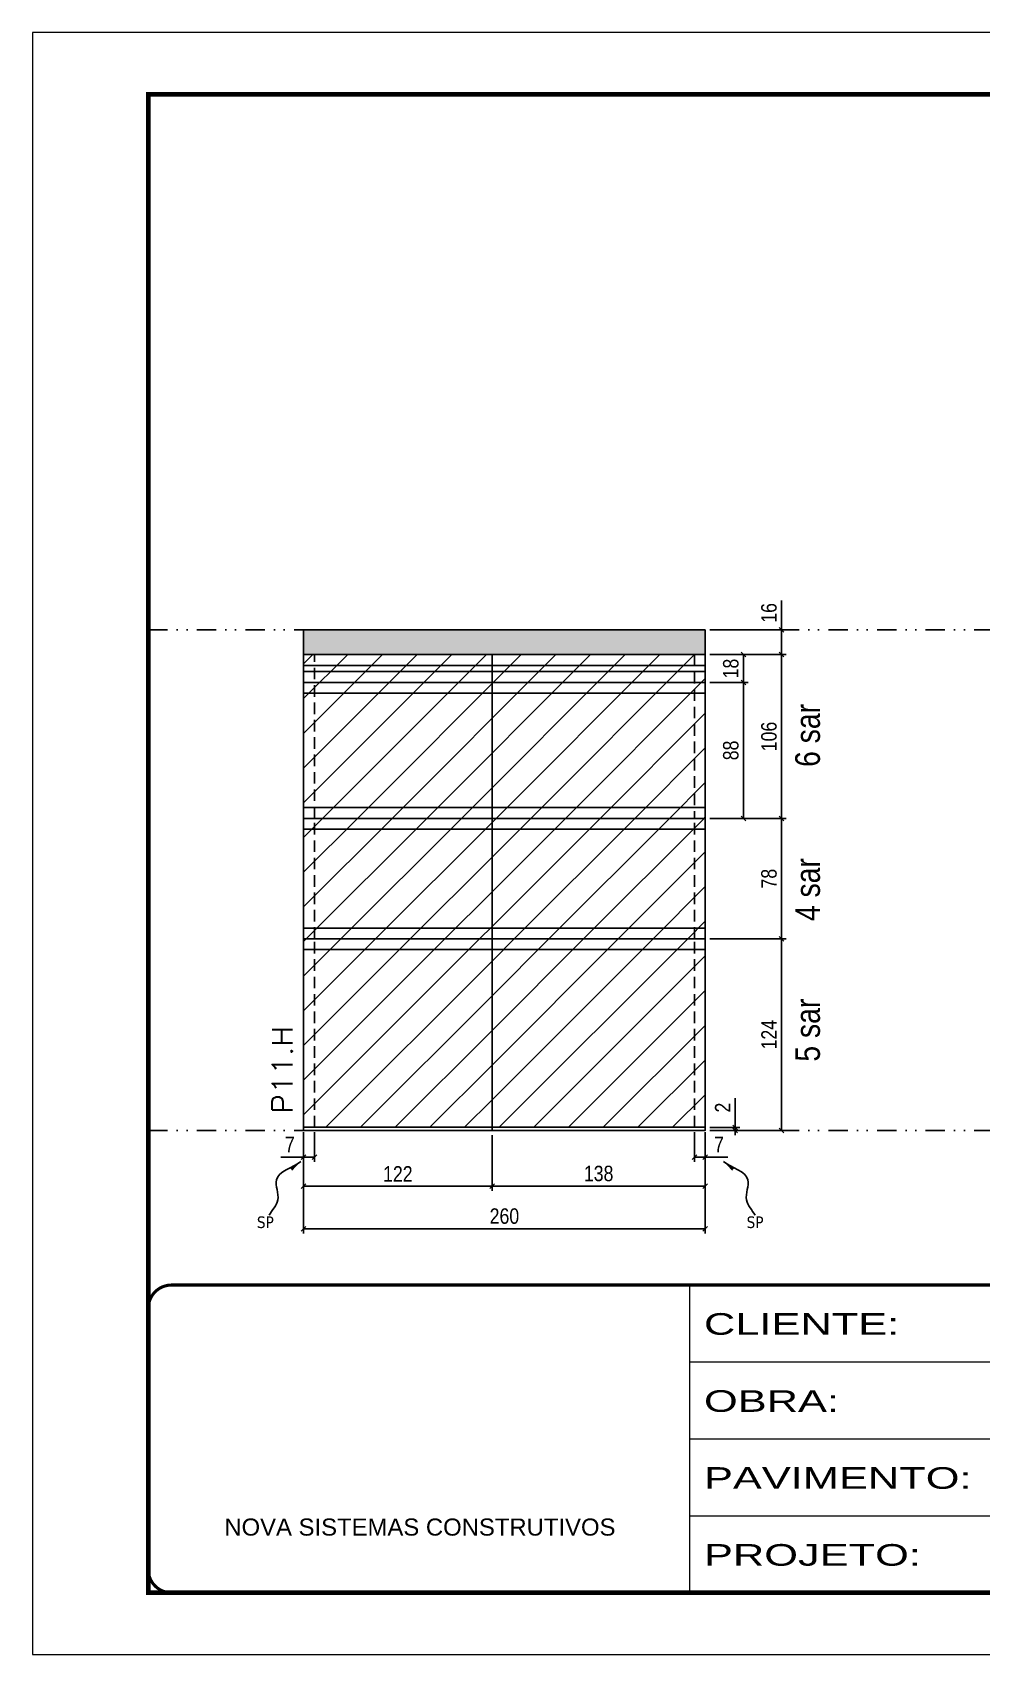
# Model space of a CAD drawing. Extents: x 14400 to 27878, y -21631 to 6985.
# Drawn here: x 14413 to 15028, y -8997 to -7947 of the extents above; entities that cross this region are included whole.
import ezdxf

# ---------------------------------------------------------------- set-up
doc = ezdxf.new("R2010")
doc.units = 0
for name, pattern in [('CONTINUO', [0]), ('DASHED', [0.75, 0.5, -0.25]), ('DIVIDE2', [0.625, 0.25, -0.125, 0, -0.125, 0, -0.125]), ('HIDDEN', [0.375, 0.25, -0.125])]:
    doc.linetypes.add(name, pattern=pattern)
for name, color, linetype in [('COTA', 241, 'Continuous'), ('NOMENCLATURA', 7, 'Continuous'), ('Nível', 160, 'Continuous'), ('Painéis', 200, 'Continuous'), ('SARR_2.2x7', 40, 'Continuous'), ('Sarrafo de Pressão', 42, 'HIDDEN'), ('texto', 7, 'Continuous')]:
    doc.layers.add(name, color=color, linetype=linetype)
for name, color, linetype, lineweight in [('Folhas', 255, 'Continuous', 9), ('Hachura', 251, 'Continuous', 9), ('SARRAFO DE PRESSAO', 251, 'DASHED', 9), ('Texto Seção', 7, 'Continuous', 15)]:
    doc.layers.add(name, color=color, linetype=linetype, lineweight=lineweight)
doc.styles.add('ARIAL', font='arial.ttf')
doc.styles.add('ARIAL_NARROW', font='ARIALN.TTF', dxfattribs={"height": 0.2})
doc.styles.add('COTA TECNICA', font='techl___.ttf', dxfattribs={"height": 10})
doc.styles.add('COTA TECNICA-50', font='techl___.ttf', dxfattribs={"height": 10})
doc.styles.add('REGUA-120', font='ROMANS.shx', dxfattribs={"height": 15})
doc.styles.get("Standard").update_dxf_attribs({"font": 'arial.ttf'})
doc.styles.add('Tecnologia', font='')
doc.styles.get('Tecnologia').set_extended_font_data('Forgotten Futurist')
doc.dimstyles.new('COTA PAINEL-50', dxfattribs={"dimtxt": 10, "dimasz": 3, "dimexe": 3, "dimexo": 3, "dimgap": 3, "dimtad": 1, "dimdec": 1, "dimzin": 12, "dimdsep": 46, "dimtxsty": 'COTA TECNICA-50', "dimblk1": 'OBLIQUE', "dimblk2": 'OBLIQUE', "dimsah": 1, "dimcen": 0.9, "dimclrd": 4, "dimclre": 4, "dimclrt": 240, "dimadec": 1, "dimazin": 3, "dimtfac": 1, "dimtdec": 1, "dimtmove": 0, "dimatfit": 3, "dimfxl": 1, "dimtolj": 1, "dimtzin": 12, "dimarcsym": 0})
doc.dimstyles.new('PAINEL', dxfattribs={"dimtxt": 10, "dimasz": 3, "dimexe": 3, "dimexo": 3, "dimgap": 3, "dimtad": 1, "dimdec": 1, "dimzin": 12, "dimdsep": 46, "dimtxsty": 'COTA TECNICA', "dimblk1": 'OBLIQUE', "dimblk2": 'OBLIQUE', "dimsah": 1, "dimcen": 0.9, "dimclrd": 4, "dimclre": 4, "dimclrt": 240, "dimadec": 1, "dimazin": 3, "dimtfac": 1, "dimtdec": 1, "dimtmove": 0, "dimatfit": 3, "dimfxl": 1, "dimtolj": 1, "dimtzin": 12, "dimarcsym": 0})
doc.dimstyles.get("Standard").update_dxf_attribs({"dimtxt": 0.18, "dimasz": 0.18, "dimexe": 0.18, "dimexo": 0.0625, "dimgap": 0.09, "dimtad": 0, "dimtih": 1, "dimtoh": 1, "dimdec": 4, "dimzin": 0, "dimdsep": 46, "dimtxsty": 'Standard', "dimcen": 0.09, "dimadec": 0, "dimazin": 0, "dimtfac": 1, "dimtdec": 4, "dimtofl": 0, "dimtmove": 0, "dimatfit": 3, "dimfxl": 1, "dimtolj": 1, "dimtzin": 0, "dimarcsym": 0})

# ---------------------------------------------------------------- blocks, each defined once
blk = doc.blocks.new('9999999999')
at = {"color": 30, "linetype": 'CONTINUO'}
for p, q in [((98564.6, 34230.2), (98564.6, 34429.4)), ((98564.6, 34379.6), (99584, 34379.6)), ((98564.6, 34329.8), (99488, 34329.8)), ((98564.6, 34280), (99488, 34280))]:
    blk.add_line(p, q, dxfattribs=at)
at = {"color": 30, "linetype": 'CONTINUO', "const_width": 2}
blk.add_lwpolyline([(99584, 34230.2), (99584, 34414.4, 0.414214), (99569, 34429.4), (98229, 34429.4, 0.414214), (98214, 34414.4), (98214, 34245.2, 0.414214), (98229, 34230.2), (99584, 34230.2)], format="xyb", dxfattribs=at)
at = {"layer": 'Folhas'}
blk.add_lwpolyline([(98139, 34190.2), (99624, 34190.2), (99624, 35240.2), (98139, 35240.2)], close=True, dxfattribs=at)
at = {"layer": 'Folhas', "color": 30, "const_width": 3}
blk.add_lwpolyline([(98214, 34230.2), (99584, 34230.2), (99584, 35200.2), (98214, 35200.2)], close=True, dxfattribs=at)
at = {"color": 7, "linetype": 'Continuous', "ltscale": 5, "style": 'ARIAL'}
blk.add_text('NOVA SISTEMAS CONSTRUTIVOS', height=11.059, dxfattribs=at).set_placement((98263.2, 34267.2))
at = {"layer": 'Folhas', "color": 7, "style": 'Tecnologia', "width": 1.5}
for s, p in [('CLIENTE:', (98573.7, 34397.2)), ('OBRA:', (98573.7, 34347.3)), ('PAVIMENTO:', (98573.7, 34297.5)), ('PROJETO:', (98573.7, 34247.7))]:
    blk.add_text(s, height=14, dxfattribs=at).set_placement(p)
blk = doc.blocks.new('_Oblique')
at = {"color": 0, "linetype": 'ByBlock', "lineweight": -2}
blk.add_line((-0.5, -0.5), (0.5, 0.5), dxfattribs=at)
blk = doc.blocks.new('*D1626')
at = {"layer": 'COTA', "color": 4, "lineweight": -2, "transparency": 16777216}
for p, q in [((14589, -8658.5), (14589, -8724.1)), ((14849, -8658.5), (14849, -8724.1)), ((14849, -8721.1), (14589, -8721.1))]:
    blk.add_line(p, q, dxfattribs=at)
at = {"layer": 'Defpoints', "color": 0, "transparency": 16777216}
for p in [(14589, -8655.5), (14849, -8655.5), (14589, -8721.1)]:
    blk.add_point(p, dxfattribs=at)
at = {"layer": 'COTA', "color": 4, "lineweight": -2, "transparency": 16777216, "xscale": 3, "yscale": 3, "zscale": 3, "rotation": 180}
blk.add_blockref('_Oblique', (14589, -8721.1), dxfattribs=at)
at = {"layer": 'COTA', "color": 4, "lineweight": -2, "transparency": 16777216, "xscale": 3, "yscale": 3, "zscale": 3}
blk.add_blockref('_Oblique', (14849, -8721.1), dxfattribs=at)
at = {"layer": 'COTA', "color": 240, "transparency": 16777216, "insert": (14719, -8713), "char_height": 10, "attachment_point": 5, "style": 'COTA TECNICA'}
blk.add_mtext('\\A1;260', dxfattribs=at)
blk = doc.blocks.new('*D1627')
at = {"layer": 'COTA', "color": 4, "lineweight": -2, "transparency": 16777216}
for p, q in [((14842, -8658.5), (14842, -8677.7)), ((14849, -8660.5), (14849, -8677.7)), ((14842, -8674.7), (14849, -8674.7)), ((14849, -8674.7), (14863.7, -8674.7))]:
    blk.add_line(p, q, dxfattribs=at)
at = {"layer": 'Defpoints', "color": 0, "transparency": 16777216}
for p in [(14842, -8655.5), (14849, -8657.5), (14849, -8674.7)]:
    blk.add_point(p, dxfattribs=at)
at = {"layer": 'COTA', "color": 4, "lineweight": -2, "transparency": 16777216, "xscale": 3, "yscale": 3, "zscale": 3, "rotation": 180}
blk.add_blockref('_Oblique', (14842, -8674.7), dxfattribs=at)
at = {"layer": 'COTA', "color": 4, "lineweight": -2, "transparency": 16777216, "xscale": 3, "yscale": 3, "zscale": 3}
blk.add_blockref('_Oblique', (14849, -8674.7), dxfattribs=at)
at = {"layer": 'COTA', "color": 240, "transparency": 16777216, "insert": (14857.9, -8666.6), "char_height": 10, "attachment_point": 5, "style": 'COTA TECNICA-50'}
blk.add_mtext('\\A1;7', dxfattribs=at)
blk = doc.blocks.new('*D1628')
at = {"layer": 'COTA', "color": 4, "lineweight": -2, "transparency": 16777216}
for p, q in [((14589, -8660.5), (14589, -8677.7)), ((14596, -8658.5), (14596, -8677.7)), ((14589, -8674.7), (14574.3, -8674.7)), ((14596, -8674.7), (14589, -8674.7))]:
    blk.add_line(p, q, dxfattribs=at)
at = {"layer": 'Defpoints', "color": 0, "transparency": 16777216}
for p in [(14589, -8657.5), (14596, -8655.5), (14589, -8674.7)]:
    blk.add_point(p, dxfattribs=at)
at = {"layer": 'COTA', "color": 4, "lineweight": -2, "transparency": 16777216, "xscale": 3, "yscale": 3, "zscale": 3, "rotation": 180}
blk.add_blockref('_Oblique', (14589, -8674.7), dxfattribs=at)
at = {"layer": 'COTA', "color": 4, "lineweight": -2, "transparency": 16777216, "xscale": 3, "yscale": 3, "zscale": 3}
blk.add_blockref('_Oblique', (14596, -8674.7), dxfattribs=at)
at = {"layer": 'COTA', "color": 240, "transparency": 16777216, "insert": (14580.1, -8666.6), "char_height": 10, "attachment_point": 5, "style": 'COTA TECNICA-50'}
blk.add_mtext('\\A1;7', dxfattribs=at)
blk = doc.blocks.new('*D1629')
at = {"layer": 'COTA', "color": 4, "lineweight": -2, "transparency": 16777216}
for p, q in [((14868.3, -8655.5), (14868.3, -8636.7)), ((14852, -8655.5), (14871.3, -8655.5)), ((14852, -8657.5), (14871.3, -8657.5)), ((14868.3, -8657.5), (14868.3, -8655.5)), ((14868.3, -8657.5), (14868.3, -8660.5))]:
    blk.add_line(p, q, dxfattribs=at)
at = {"layer": 'Defpoints', "color": 0, "transparency": 16777216}
for p in [(14849, -8655.5), (14849, -8657.5), (14868.3, -8657.5)]:
    blk.add_point(p, dxfattribs=at)
at = {"layer": 'COTA', "color": 4, "lineweight": -2, "transparency": 16777216, "xscale": 3, "yscale": 3, "zscale": 3}
for p, rotation in [((14868.3, -8655.5), 270), ((14868.3, -8657.5), 90)]:
    blk.add_blockref('_Oblique', p, dxfattribs=dict(at, rotation=rotation))
at = {"layer": 'COTA', "color": 240, "transparency": 16777216, "insert": (14860.3, -8642.7), "char_height": 10, "attachment_point": 5, "rotation": 90, "style": 'COTA TECNICA-50'}
blk.add_mtext('\\A1;2', dxfattribs=at)
blk = doc.blocks.new('*D1630')
at = {"layer": 'COTA', "color": 4, "linetype": 'ByBlock', "lineweight": -2, "transparency": 16777216}
for p, q in [((14852, -8533.5), (14901.4, -8533.5)), ((14898.4, -8657.5), (14898.4, -8533.5)), ((14852, -8657.5), (14901.4, -8657.5))]:
    blk.add_line(p, q, dxfattribs=at)
at = {"layer": 'Defpoints', "color": 0, "linetype": 'ByBlock', "transparency": 16777216}
for p in [(14849, -8533.5), (14898.4, -8533.5), (14849, -8657.5)]:
    blk.add_point(p, dxfattribs=at)
at = {"layer": 'COTA', "color": 4, "linetype": 'ByBlock', "lineweight": -2, "transparency": 16777216, "xscale": 3, "yscale": 3, "zscale": 3}
for p, rotation in [((14898.4, -8533.5), 90), ((14898.4, -8657.5), 270)]:
    blk.add_blockref('_Oblique', p, dxfattribs=dict(at, rotation=rotation))
at = {"layer": 'COTA', "color": 240, "linetype": 'ByBlock', "transparency": 16777216, "insert": (14890.3, -8595.5), "char_height": 10, "attachment_point": 5, "rotation": 90, "style": 'COTA TECNICA'}
blk.add_mtext('\\A1;124', dxfattribs=at)
blk = doc.blocks.new('*D1631')
at = {"layer": 'COTA', "color": 4, "linetype": 'ByBlock', "lineweight": -2, "transparency": 16777216}
for p, q in [((14852, -8533.5), (14901.4, -8533.5)), ((14898.4, -8657.5), (14898.4, -8533.5)), ((14852, -8657.5), (14901.4, -8657.5))]:
    blk.add_line(p, q, dxfattribs=at)
at = {"layer": 'Defpoints', "color": 0, "linetype": 'ByBlock', "transparency": 16777216}
for p in [(14849, -8533.5), (14898.4, -8533.5), (14849, -8657.5)]:
    blk.add_point(p, dxfattribs=at)
at = {"layer": 'COTA', "color": 4, "linetype": 'ByBlock', "lineweight": -2, "transparency": 16777216, "xscale": 3, "yscale": 3, "zscale": 3}
for p, rotation in [((14898.4, -8533.5), 90), ((14898.4, -8657.5), 270)]:
    blk.add_blockref('_Oblique', p, dxfattribs=dict(at, rotation=rotation))
at = {"layer": 'COTA', "color": 240, "linetype": 'ByBlock', "transparency": 16777216, "insert": (14890.3, -8595.5), "char_height": 10, "attachment_point": 5, "rotation": 90, "style": 'COTA TECNICA'}
blk.add_mtext('\\A1;124', dxfattribs=at)
blk = doc.blocks.new('*D1632')
at = {"layer": 'COTA', "color": 4, "lineweight": -2, "transparency": 16777216}
for p, q in [((14711, -8660.5), (14711, -8696.6)), ((14849, -8660.5), (14849, -8696.6)), ((14711, -8693.6), (14849, -8693.6))]:
    blk.add_line(p, q, dxfattribs=at)
at = {"layer": 'Defpoints', "color": 0, "transparency": 16777216}
for p in [(14711, -8657.5), (14849, -8657.5), (14849, -8693.6)]:
    blk.add_point(p, dxfattribs=at)
at = {"layer": 'COTA', "color": 4, "lineweight": -2, "transparency": 16777216, "xscale": 3, "yscale": 3, "zscale": 3, "rotation": 180}
blk.add_blockref('_Oblique', (14711, -8693.6), dxfattribs=at)
at = {"layer": 'COTA', "color": 4, "lineweight": -2, "transparency": 16777216, "xscale": 3, "yscale": 3, "zscale": 3}
blk.add_blockref('_Oblique', (14849, -8693.6), dxfattribs=at)
at = {"layer": 'COTA', "color": 240, "transparency": 16777216, "insert": (14780, -8685.4), "char_height": 10, "attachment_point": 5, "style": 'COTA TECNICA'}
blk.add_mtext('\\A1;138', dxfattribs=at)
blk = doc.blocks.new('*D1633')
at = {"layer": 'COTA', "color": 4, "lineweight": -2, "transparency": 16777216}
for p, q in [((14589, -8660.5), (14589, -8696.6)), ((14711, -8660.5), (14711, -8696.6)), ((14589, -8693.6), (14711, -8693.6))]:
    blk.add_line(p, q, dxfattribs=at)
at = {"layer": 'Defpoints', "color": 0, "transparency": 16777216}
for p in [(14589, -8657.5), (14711, -8657.5), (14711, -8693.6)]:
    blk.add_point(p, dxfattribs=at)
at = {"layer": 'COTA', "color": 4, "lineweight": -2, "transparency": 16777216, "xscale": 3, "yscale": 3, "zscale": 3, "rotation": 180}
blk.add_blockref('_Oblique', (14589, -8693.6), dxfattribs=at)
at = {"layer": 'COTA', "color": 4, "lineweight": -2, "transparency": 16777216, "xscale": 3, "yscale": 3, "zscale": 3}
blk.add_blockref('_Oblique', (14711, -8693.6), dxfattribs=at)
at = {"layer": 'COTA', "color": 240, "transparency": 16777216, "insert": (14650, -8685.6), "char_height": 10, "attachment_point": 5, "style": 'COTA TECNICA'}
blk.add_mtext('\\A1;122', dxfattribs=at)
blk = doc.blocks.new('*D1645')
at = {"layer": 'COTA', "color": 4, "lineweight": -2, "transparency": 16777216}
for p, q in [((14852, -8455.5), (14901.4, -8455.5)), ((14898.4, -8533.5), (14898.4, -8455.5)), ((14852, -8533.5), (14901.4, -8533.5))]:
    blk.add_line(p, q, dxfattribs=at)
at = {"layer": 'Defpoints', "color": 0, "transparency": 16777216}
for p in [(14849, -8455.5), (14898.4, -8455.5), (14849, -8533.5)]:
    blk.add_point(p, dxfattribs=at)
at = {"layer": 'COTA', "color": 4, "lineweight": -2, "transparency": 16777216, "xscale": 3, "yscale": 3, "zscale": 3}
for p, rotation in [((14898.4, -8455.5), 90), ((14898.4, -8533.5), 270)]:
    blk.add_blockref('_Oblique', p, dxfattribs=dict(at, rotation=rotation))
at = {"layer": 'COTA', "color": 240, "transparency": 16777216, "insert": (14890.3, -8494.5), "char_height": 10, "attachment_point": 5, "rotation": 90, "style": 'COTA TECNICA'}
blk.add_mtext('\\A1;78', dxfattribs=at)
blk = doc.blocks.new('*D1646')
at = {"layer": 'COTA', "color": 4, "lineweight": -2, "transparency": 16777216}
for p, q in [((14898.4, -8333.5), (14898.4, -8314.5)), ((14852, -8333.5), (14901.4, -8333.5)), ((14898.4, -8349.5), (14898.4, -8333.5)), ((14852, -8349.5), (14901.4, -8349.5))]:
    blk.add_line(p, q, dxfattribs=at)
at = {"layer": 'Defpoints', "color": 0, "transparency": 16777216}
for p in [(14849, -8333.5), (14898.4, -8333.5), (14849, -8349.5)]:
    blk.add_point(p, dxfattribs=at)
at = {"layer": 'COTA', "color": 4, "lineweight": -2, "transparency": 16777216, "xscale": 3, "yscale": 3, "zscale": 3}
for p, rotation in [((14898.4, -8333.5), 90), ((14898.4, -8349.5), 270)]:
    blk.add_blockref('_Oblique', p, dxfattribs=dict(at, rotation=rotation))
at = {"layer": 'COTA', "color": 240, "transparency": 16777216, "insert": (14890.3, -8322.5), "char_height": 10, "attachment_point": 5, "rotation": 90, "style": 'COTA TECNICA'}
blk.add_mtext('\\A1;16', dxfattribs=at)
blk = doc.blocks.new('*D1656')
at = {"layer": 'COTA', "color": 4, "lineweight": -2, "transparency": 16777216}
for p, q in [((14852, -8349.5), (14901.4, -8349.5)), ((14898.4, -8455.5), (14898.4, -8349.5)), ((14852, -8455.5), (14901.4, -8455.5))]:
    blk.add_line(p, q, dxfattribs=at)
at = {"layer": 'Defpoints', "color": 0, "transparency": 16777216}
for p in [(14849, -8349.5), (14898.4, -8349.5), (14849, -8455.5)]:
    blk.add_point(p, dxfattribs=at)
at = {"layer": 'COTA', "color": 4, "lineweight": -2, "transparency": 16777216, "xscale": 3, "yscale": 3, "zscale": 3}
for p, rotation in [((14898.4, -8349.5), 90), ((14898.4, -8455.5), 270)]:
    blk.add_blockref('_Oblique', p, dxfattribs=dict(at, rotation=rotation))
at = {"layer": 'COTA', "color": 240, "transparency": 16777216, "insert": (14890.3, -8402.5), "char_height": 10, "attachment_point": 5, "rotation": 90, "style": 'COTA TECNICA'}
blk.add_mtext('\\A1;106', dxfattribs=at)
blk = doc.blocks.new('*D1657')
at = {"layer": 'COTA', "color": 4, "lineweight": -2, "transparency": 16777216}
for p, q in [((14852, -8367.5), (14876.7, -8367.5)), ((14873.7, -8367.5), (14873.7, -8455.5)), ((14852, -8455.5), (14876.7, -8455.5))]:
    blk.add_line(p, q, dxfattribs=at)
at = {"layer": 'Defpoints', "color": 0, "transparency": 16777216}
for p in [(14849, -8367.5), (14849, -8455.5), (14873.7, -8455.5)]:
    blk.add_point(p, dxfattribs=at)
at = {"layer": 'COTA', "color": 4, "lineweight": -2, "transparency": 16777216, "xscale": 3, "yscale": 3, "zscale": 3}
for p, rotation in [((14873.7, -8367.5), 90), ((14873.7, -8455.5), 270)]:
    blk.add_blockref('_Oblique', p, dxfattribs=dict(at, rotation=rotation))
at = {"layer": 'COTA', "color": 240, "transparency": 16777216, "insert": (14865.6, -8411.5), "char_height": 10, "attachment_point": 5, "rotation": 90, "style": 'COTA TECNICA'}
blk.add_mtext('\\A1;88', dxfattribs=at)
blk = doc.blocks.new('*D1658')
at = {"layer": 'COTA', "color": 4, "lineweight": -2, "transparency": 16777216}
for p, q in [((14852, -8349.5), (14876.7, -8349.5)), ((14873.7, -8367.5), (14873.7, -8349.5)), ((14852, -8367.5), (14876.7, -8367.5))]:
    blk.add_line(p, q, dxfattribs=at)
at = {"layer": 'Defpoints', "color": 0, "transparency": 16777216}
for p in [(14849, -8349.5), (14873.7, -8349.5), (14849, -8367.5)]:
    blk.add_point(p, dxfattribs=at)
at = {"layer": 'COTA', "color": 4, "lineweight": -2, "transparency": 16777216, "xscale": 3, "yscale": 3, "zscale": 3}
for p, rotation in [((14873.7, -8349.5), 90), ((14873.7, -8367.5), 270)]:
    blk.add_blockref('_Oblique', p, dxfattribs=dict(at, rotation=rotation))
at = {"layer": 'COTA', "color": 240, "transparency": 16777216, "insert": (14865.6, -8358.5), "char_height": 10, "attachment_point": 5, "rotation": 90, "style": 'COTA TECNICA'}
blk.add_mtext('\\A1;18', dxfattribs=at)

msp = doc.modelspace()

# ---------------------------------------------------------------- hatches: boundary and pattern name
at = {"layer": 'COTA'}
h = msp.add_hatch(dxfattribs=at)
h.set_pattern_fill('AR-CONC', color=256, scale=0.03)
h.set_pattern_definition([(50, (-3170, 106), (5.4655401, -0.4781726), [0.5715, -6.2865]), (355, (-3170, 106), (-1.0573026, 5.7317054), [0.4572, -5.0292175]), (100.451445, (-3169.5445, 105.96), (4.4082374, 5.2535326), [0.4857003, -5.3427073]), (46.1842, (-3170, 107.524), (8.1323712, -1.2612698), [0.85725, -9.42975]), (96.635558, (-3169.322, 107.419), (7.122124, 7.4227837), [0.7285507, -8.0140682]), (351.18415, (-3170, 107.524), (7.122124, 7.4227837), [0.685799, -7.543792]), (21, (-3169.238, 107.143), (4.5484317, -3.0679559), [0.5715, -6.2865]), (326, (-3169.238, 107.143), (1.8540609, 5.525639), [0.4572, -5.0292]), (71.451445, (-3168.859, 106.8873), (6.4024926, 2.457683), [0.4857003, -5.3426981]), (37.5, (-3170, 106), (0.0926581, 2.53665117), [0, -4.96824, 0, -5.1054, 0, -5.04825]), (7.5, (-3170, 106), (2.00458988, 3.00541724), [0, -2.91084, 0, -4.85394, 0, -1.92405]), (327.5, (-3171.6993, 106), (4.06771786, -0.17186232), [0, -1.905, 0, -5.9436, 0, -7.8867]), (317.5, (-3172.4613, 106), (4.44387544, 0.7627947), [0, -2.4765, 0, -3.94716, 0, -5.6007])])
h.paths.add_polyline_path([(14589.01, -8333.47), (14589.01, -8349.47), (14849.01, -8349.47), (14849.01, -8333.47)])
at = {"layer": 'Hachura'}
h = msp.add_hatch(dxfattribs=at)
h.set_pattern_fill('ANSI31', color=256, scale=5)
h.paths.add_polyline_path([(14711.01, -8367.47), (14589.01, -8367.47), (14589.01, -8455.47), (14711.01, -8455.47)])
h.paths.add_polyline_path([(14849.01, -8367.47), (14711.01, -8367.47), (14711.01, -8455.47), (14849.01, -8455.47)])
h.paths.add_polyline_path([(14849.01, -8349.47), (14711.01, -8349.47), (14711.01, -8367.47), (14849.01, -8367.47)])
h.paths.add_polyline_path([(14711.01, -8349.47), (14589.01, -8349.47), (14589.01, -8367.47), (14711.01, -8367.47)])
h.paths.add_polyline_path([(15292.66, -8425.47), (15066.66, -8425.47), (15066.66, -8533.47), (15292.66, -8533.47)])
h.paths.add_polyline_path([(15705.81, -8425.47), (15479.81, -8425.47), (15479.81, -8533.47), (15705.81, -8533.47)])
h = msp.add_hatch(dxfattribs=at)
h.set_pattern_fill('ANSI31', color=256, scale=5)
h.paths.add_polyline_path([(14711.01, -8455.47), (14589.01, -8455.47), (14589.01, -8533.47), (14711.01, -8533.47)])
h = msp.add_hatch(dxfattribs=at)
h.set_pattern_fill('ANSI31', color=256, scale=5)
h.paths.add_polyline_path([(14849.01, -8455.47), (14711.01, -8455.47), (14711.01, -8533.47), (14849.01, -8533.47)])
h = msp.add_hatch(dxfattribs=at)
h.set_pattern_fill('ANSI31', color=256, scale=5)
h.paths.add_polyline_path([(14711.01, -8533.47), (14589.01, -8533.47), (14589.01, -8655.47), (14711.01, -8655.47)])
h = msp.add_hatch(dxfattribs=at)
h.set_pattern_fill('ANSI31', color=256, scale=5)
h.paths.add_polyline_path([(14849.01, -8533.47), (14711.01, -8533.47), (14711.01, -8655.47), (14849.01, -8655.47)])

# ---------------------------------------------------------------- linework, layer by layer
at = {"layer": 'COTA'}
for p, q in [((14849.01, -8333.47), (14589.01, -8333.47)), ((14589.01, -8333.47), (14589.01, -8349.47)), ((14849.01, -8349.47), (14849.01, -8333.47))]:
    msp.add_line(p, q, dxfattribs=at)
at = {"layer": 'Nível', "color": 4, "linetype": 'DIVIDE2', "ltscale": 50}
for p, q in [((14488.47, -8333.47), (15858.47, -8333.47)), ((14488.47, -8657.47), (15858.47, -8657.47))]:
    msp.add_line(p, q, dxfattribs=at)
at = {"layer": 'Painéis'}
for p, q in [((14589.01, -8349.47), (14849.01, -8349.47)), ((14589.01, -8455.47), (14589.01, -8349.47)), ((14711.01, -8657.47), (14711.01, -8349.47)), ((14849.01, -8349.47), (14849.01, -8455.47)), ((14589.01, -8367.47), (14849.01, -8367.47)), ((14589.01, -8455.47), (14589.01, -8655.47)), ((14589.01, -8455.47), (14849.01, -8455.47)), ((14849.01, -8455.47), (14589.01, -8455.47)), ((14849.01, -8655.47), (14849.01, -8455.47)), ((14589.01, -8533.47), (14849.01, -8533.47))]:
    msp.add_line(p, q, dxfattribs=at)
msp.add_lwpolyline([(14849.01, -8655.47), (14589.01, -8655.47), (14589.01, -8657.47), (14849.01, -8657.47)], close=True, dxfattribs=at)
at = {"layer": 'SARR_2.2x7'}
for p, q in [((14589.01, -8356.47), (14849.01, -8356.47)), ((14589.01, -8360.47), (14849.01, -8360.47)), ((14589.01, -8374.47), (14849.01, -8374.47)), ((14849.01, -8448.47), (14589.01, -8448.47)), ((14589.01, -8462.47), (14849.01, -8462.47)), ((14589.01, -8526.47), (14849.01, -8526.47)), ((14589.01, -8540.47), (14849.01, -8540.47))]:
    msp.add_line(p, q, dxfattribs=at)
at = {"layer": 'Sarrafo de Pressão', "ltscale": 30}
for p, q in [((14596.01, -8455.47), (14596.01, -8349.47)), ((14842.01, -8349.47), (14842.01, -8455.47)), ((14596.01, -8533.47), (14596.01, -8455.47)), ((14842.01, -8533.47), (14842.01, -8455.47)), ((14596.01, -8655.47), (14596.01, -8533.47)), ((14842.01, -8655.47), (14842.01, -8533.47))]:
    msp.add_line(p, q, dxfattribs=at)

# ---------------------------------------------------------------- block references
at = {"layer": 'SARRAFO DE PRESSAO', "color": 6, "linetype": 'ByBlock'}
msp.add_blockref('9999999999', (-83725.51, -43186.95), dxfattribs=at)

# ---------------------------------------------------------------- texts
at = {"layer": 'NOMENCLATURA', "style": 'ARIAL_NARROW'}
for s, p in [('6 sar', (14923.25, -8422.18)), ('4 sar', (14923.25, -8521.97)), ('5 sar', (14923.25, -8612.95))]:
    msp.add_text(s, height=16, rotation=90, dxfattribs=at).set_placement(p)
at = {"layer": 'texto', "color": 0, "char_height": 7.5, "attachment_point": 5}
for insert in [(14564.23, -8716.96), (14881.26, -8716.96)]:
    msp.add_mtext('{\\fTahoma|b0|i0|c0|p34;\\C4;SP}', dxfattribs=dict(at, insert=insert))
at = {"layer": 'Texto Seção', "style": 'REGUA-120', "width": 1.1}
msp.add_text('P11.H', height=13, rotation=90, dxfattribs=at).set_placement((14581.76, -8646.7))

# ---------------------------------------------------------------- dimensions: what is measured, and where the dimension line sits
at = {"layer": 'COTA'}
for base, p1, p2, angle, dimstyle, picture, middle in [((14898.38, -8333.47), (14849.01, -8349.47), (14849.01, -8333.47), 90, 'PAINEL', '*D1646', (14890.28, -8322.46)), ((14898.38, -8349.47), (14849.01, -8455.47), (14849.01, -8349.47), 90, 'PAINEL', '*D1656', (14890.28, -8402.47)), ((14873.72, -8349.47), (14849.01, -8367.47), (14849.01, -8349.47), 90, 'PAINEL', '*D1658', (14865.63, -8358.47)), ((14873.72, -8455.47), (14849.01, -8367.47), (14849.01, -8455.47), 90, 'PAINEL', '*D1657', (14865.63, -8411.47)), ((14898.38, -8455.47), (14849.01, -8533.47), (14849.01, -8455.47), 90, 'PAINEL', '*D1645', (14890.28, -8494.47)), ((14589.01, -8674.71), (14596.01, -8655.47), (14589.01, -8657.47), 180, 'COTA PAINEL-50', '*D1628', (14580.15, -8666.63))]:
    dim = msp.add_linear_dim(base=base, p1=p1, p2=p2, angle=angle, dimstyle=dimstyle, dxfattribs=at)
    dim.commit()
    dim.dimension.update_dxf_attribs({"geometry": picture, "text_midpoint": middle})
at = {"layer": 'COTA', "linetype": 'ByBlock'}
for picture in ['*D1630', '*D1631']:
    dim = msp.add_aligned_dim(p1=(14849.01, -8657.47), p2=(14849.01, -8533.47), distance=-49.37, dimstyle='PAINEL', dxfattribs=at)
    dim.commit()
    dim.dimension.update_dxf_attribs({"geometry": picture, "text_midpoint": (14890.3, -8595.47)})
at = {"layer": 'COTA'}
dim = msp.add_linear_dim(base=(14868.27, -8657.47), p1=(14849.01, -8655.47), p2=(14849.01, -8657.47), angle=90, dimstyle='COTA PAINEL-50', dxfattribs=at)
dim.commit()
dim.dimension.update_dxf_attribs({"geometry": '*D1629', "text_midpoint": (14868.27, -8642.72), "dimtype": 160})
dim = msp.add_linear_dim(base=(14589.01, -8721.08), p1=(14849.01, -8655.47), p2=(14589.01, -8655.47), angle=180, dimstyle='PAINEL', override={"dimarcsym": 2}, dxfattribs=at)
dim.commit()
dim.dimension.update_dxf_attribs({"geometry": '*D1626', "text_midpoint": (14719.01, -8712.98)})
for base, p1, p2, dimstyle, picture, middle in [((14711.01, -8693.65), (14589.01, -8657.47), (14711.01, -8657.47), 'PAINEL', '*D1633', (14650.01, -8685.59)), ((14849.01, -8674.71), (14842.01, -8655.47), (14849.01, -8657.47), 'COTA PAINEL-50', '*D1627', (14857.88, -8666.63))]:
    dim = msp.add_linear_dim(base=base, p1=p1, p2=p2, dimstyle=dimstyle, dxfattribs=at)
    dim.commit()
    dim.dimension.update_dxf_attribs({"geometry": picture, "text_midpoint": middle})
dim = msp.add_linear_dim(base=(14849.01, -8693.65), p1=(14711.01, -8657.47), p2=(14849.01, -8657.47), dimstyle='PAINEL', override={"dimtmove": 1}, dxfattribs=at)
dim.commit()
dim.dimension.update_dxf_attribs({"geometry": '*D1632', "text_midpoint": (14780.01, -8685.4)})

# ---------------------------------------------------------------- leaders
at = {"layer": 'COTA', "path_type": 1}
for points in [[(14587.18, -8677.65), (14571.4, -8689.48), (14572.32, -8702.49), (14566.77, -8712.27)], [(14860.84, -8677.65), (14876.62, -8689.48), (14875.7, -8702.49), (14881.25, -8712.27)]]:
    msp.add_leader(points, dimstyle='Standard', override={"dimasz": 8}, dxfattribs=at)

doc.saveas('drawing.dxf')
